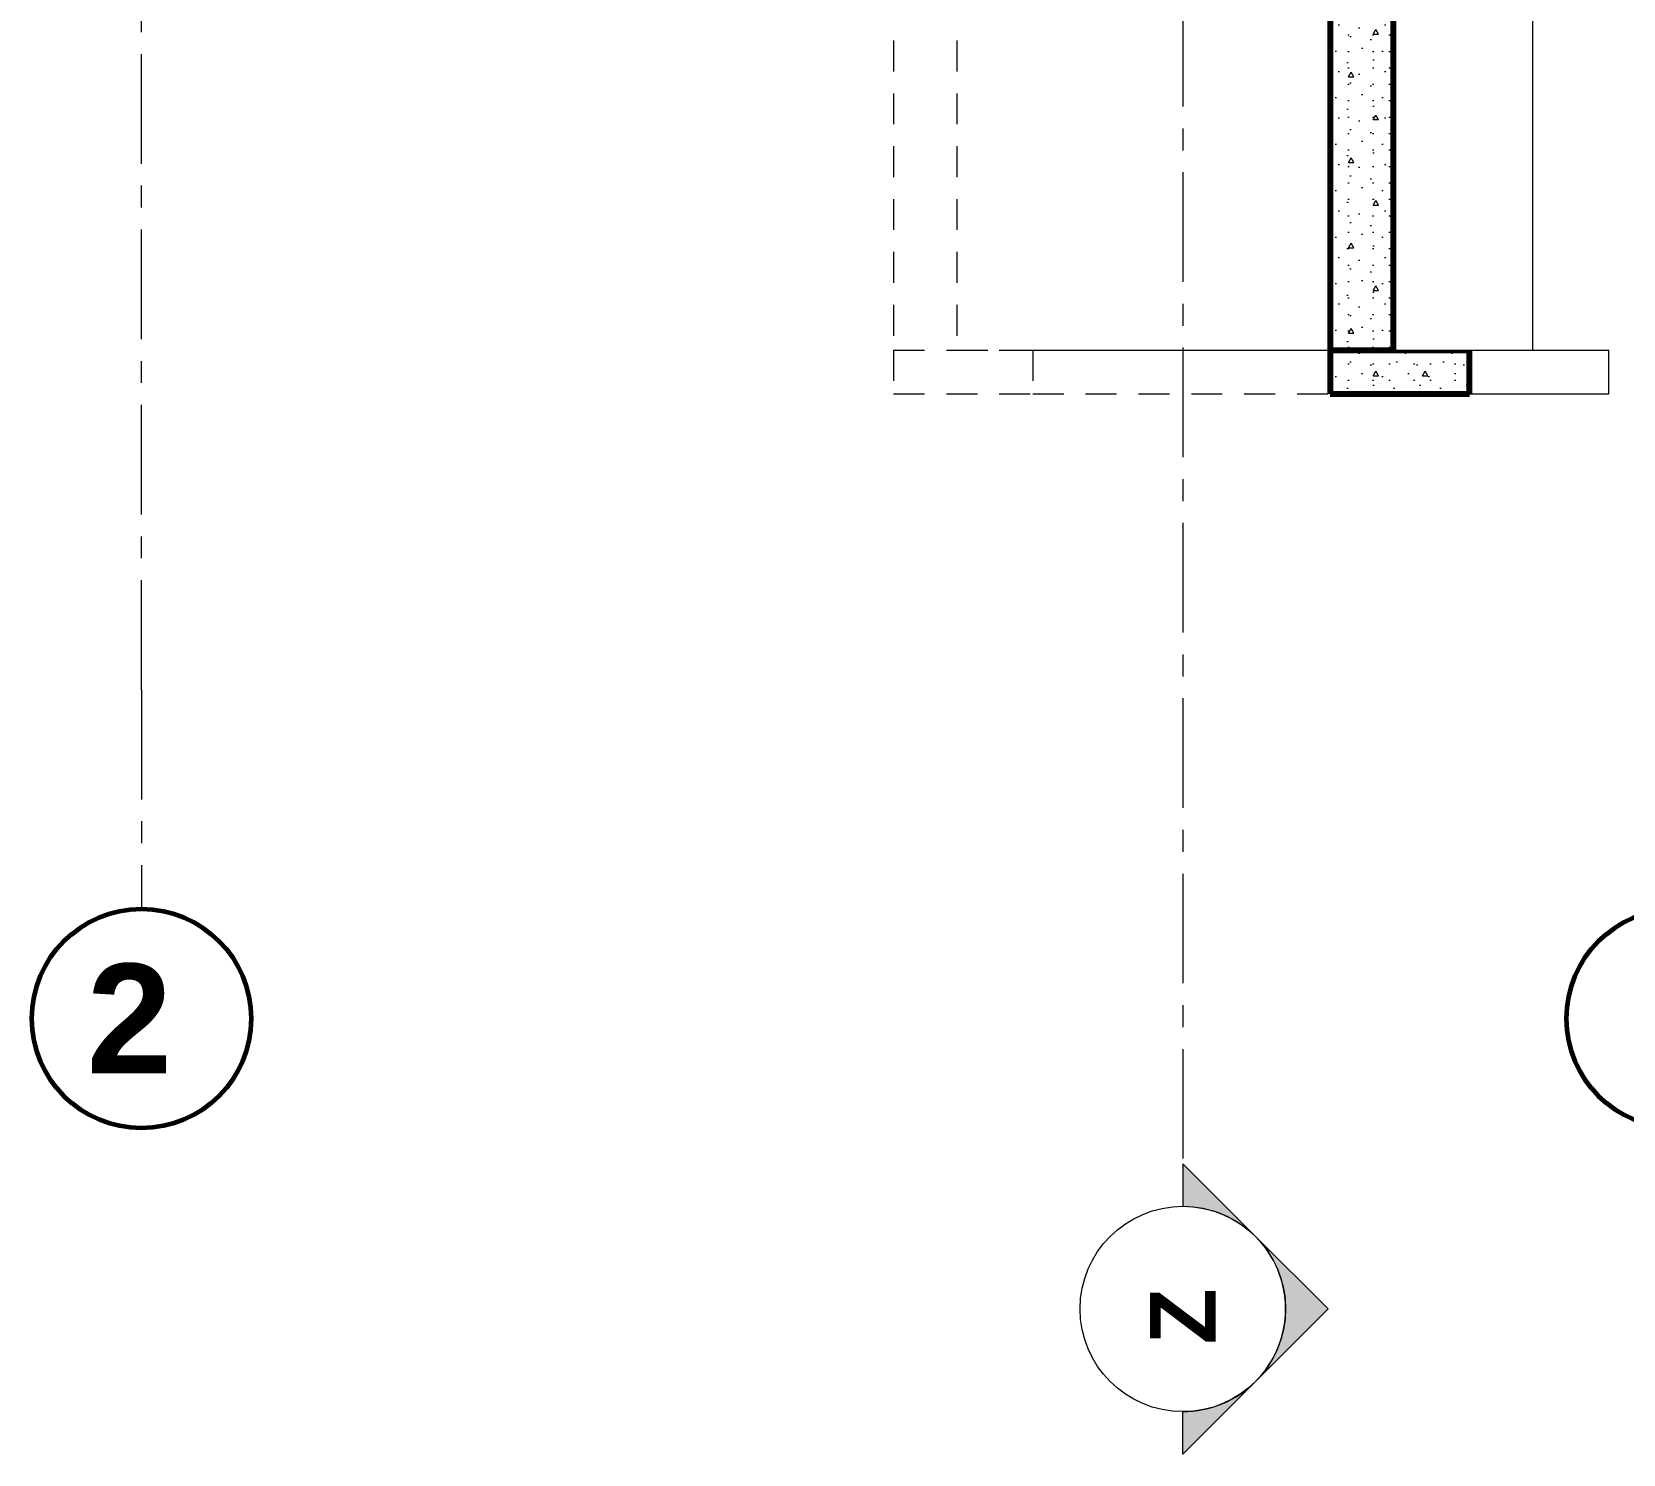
# Model space of a CAD drawing. Header units: inches. Extents: x -19 to 5698, y -728 to 92.
# Drawn here: x 200.82 to 208.08, y -0.44 to 6.05 of the extents above; entities that cross this region are included whole.
import ezdxf

# ---------------------------------------------------------------- set-up
doc = ezdxf.new("R2010")
doc.units = ezdxf.units.IN
doc.header["$MEASUREMENT"] = 0
doc.set_wipeout_variables(frame=1)
for name, pattern in [('Línea Oculta', [0.195611, 0.141111, -0.0545]), ('Punto & Raya', [0.65, 0.5, -0.075, 0, -0.075]), ('Wipeout_Contour', [1, 0, -1])]:
    doc.linetypes.add(name, pattern=pattern)
for name, color, linetype in [('02 _ ARQ _ ALB _ Ejes Generales', 251, 'Continuous'), ('08 _ STR _ EXT _ 08 Placas Inclinadas', 7, 'Continuous'), ('Marcador - Secciones', 7, 'Continuous')]:
    doc.layers.add(name, color=color, linetype=linetype)
doc.styles.add('Estilo_Generado_1', font='swisseb.ttf')
pattern_1 = [(0, (185.00004, 1e-08), (0, 0.3897114), [0.024375, -0.200625]), (0, (185.11254, 0.19486), (0, 0.3897114), [0.024375, -0.200625]), (60, (185.00004, 1e-08), (-0.3375, 0.194856), [0.024375, -0.200625]), (60, (185.22504, 1e-08), (-0.3375, 0.194856), [0.024375, -0.200625]), (120, (185.0244, 1e-08), (0.3375, 0.194856), [0.024375, -0.200625]), (120, (185.2494, 1e-08), (0.3375, 0.194856), [0.024375, -0.200625]), (0, (185.00004, 0.0375), (0, 0.075), [0, -0.075, 0, -0.1125]), (45, (185.03754, 0.0375), (-0.053033, 0.053033), [0, -0.05625, 0, -0.09375])]

msp = doc.modelspace()

# ---------------------------------------------------------------- hatches: boundary and pattern name
at = {"layer": 'Marcador - Secciones', "linetype": 'Continuous', "lineweight": 13}
for points in [[(206.07, 0.8878), (206.07, 0.6938, -0.198912), (206.4013, 0.5566)], [(206.4013, -0.1059), (206.7325, 0.2253), (206.4013, 0.5566, -0.414214)], [(206.07, -0.4372), (206.4013, -0.1059, -0.198912), (206.07, -0.2431)]]:
    msp.add_hatch(color=7, dxfattribs=at).paths.add_polyline_path(points)

# ---------------------------------------------------------------- linework, layer by layer
at = {"layer": '02 _ ARQ _ ALB _ Ejes Generales', "color": 251, "linetype": 'Punto & Raya', "lineweight": 13, "true_color": 0x636466}
for q in [(201.32, 44.9), (201.32, 2.05)]:
    msp.add_line((201.32, 3.05), q, dxfattribs=at)
at = {"layer": '02 _ ARQ _ ALB _ Ejes Generales', "color": 7, "linetype": 'Continuous', "lineweight": 60}
for centre in [(201.32, 1.55), (208.32, 1.55)]:
    msp.add_circle(centre, 0.5, dxfattribs=at)
at = {"layer": '08 _ STR _ EXT _ 08 Placas Inclinadas', "color": 251, "linetype": 'Línea Oculta', "lineweight": 13}
for p, q in [((205.0392, 7.7), (205.0392, 4.6)), ((205.3856, 4.6), (205.3856, 4.4))]:
    msp.add_line(p, q, dxfattribs=at)
at = {"layer": '08 _ STR _ EXT _ 08 Placas Inclinadas', "color": 7, "linetype": 'Continuous', "lineweight": 80}
for p, q in [((206.7424, 7.7), (206.7424, 4.6)), ((206.7424, 4.6), (206.7424, 4.4))]:
    msp.add_line(p, q, dxfattribs=at)
at = {"layer": '08 _ STR _ EXT _ 08 Placas Inclinadas', "color": 251, "linetype": 'Línea Oculta', "lineweight": 13, "flags": 128}
for points in [[(204.7505, 7.7), (204.7505, 4.6)], [(204.7505, 4.6), (204.7505, 4.4)], [(204.7505, 4.6), (205.3856, 4.6)], [(204.7505, 4.6), (205.0392, 4.6)], [(205.0392, 4.6), (206.7424, 4.6)], [(205.3856, 4.6), (206.7424, 4.6)], [(204.7505, 4.4), (205.3856, 4.4)], [(205.3856, 4.4), (206.7424, 4.4)]]:
    msp.add_lwpolyline(points, dxfattribs=at)
at = {"layer": 'Marcador - Secciones', "color": 251, "linetype": 'Punto & Raya', "lineweight": 13, "true_color": 0x636466}
msp.add_line((206.07, 46.2111), (206.07, 0.8878), dxfattribs=at)
at = {"layer": 'Marcador - Secciones', "color": 7, "linetype": 'Continuous', "lineweight": 13, "flags": 128}
for points in [[(206.07, 0.8878), (206.07, 0.6938, -0.198912), (206.4013, 0.5566)], [(206.4013, -0.1059, 0.414214), (206.4013, 0.5566), (206.7325, 0.2253)], [(206.07, -0.4372), (206.07, -0.2431, 0.198912), (206.4013, -0.1059)]]:
    msp.add_lwpolyline(points, format="xyb", close=True, dxfattribs=at)
at = {"layer": 'Marcador - Secciones', "color": 7, "linetype": 'Continuous', "lineweight": 13}
msp.add_circle((206.07, 0.2253), 0.4685, dxfattribs=at)

# ---------------------------------------------------------------- texts
at = {"layer": '02 _ ARQ _ ALB _ Ejes Generales', "color": 7, "lineweight": 30, "insert": (201.0709, 1.8), "char_height": 0.5, "attachment_point": 1, "style": 'Estilo_Generado_1'}
msp.add_mtext('\\A1;{\\pql;\\pt0;\\fSwis721 Ex BT|b1|i0|c0|p34;2}', dxfattribs=at)
at = {"layer": 'Marcador - Secciones', "color": 5, "lineweight": 25, "insert": (206.22, 0.0635), "char_height": 0.3, "attachment_point": 7, "rotation": 90, "style": 'Estilo_Generado_1'}
msp.add_mtext('\\A1;{\\pql;\\pt0;\\fSwis721 Ex BT|b1|i0|c0|p34;Z}', dxfattribs=at)

# ---------------------------------------------------------------- wipeouts: each hides what was drawn before it
at = {"color": 254, "linetype": 'Wipeout_Contour', "lineweight": 0, "ltscale": 6523.277255}
msp.add_wipeout([(208.0126, 4.4), (208.0126, 4.6), (207.3775, 4.6), (207.3775, 4.4)], dxfattribs=at).dxf.layer = '08 _ STR _ EXT _ 08 Placas Inclinadas'

# ---------------------------------------------------------------- next in the draw order: hatches: boundary and pattern name
at = {"layer": '08 _ STR _ EXT _ 08 Placas Inclinadas', "linetype": 'Continuous', "lineweight": 9}
h = msp.add_hatch(dxfattribs=at)
h.set_pattern_fill('HORMIGÓN_EN_MASA_0002', color=250, style=0, pattern_type=2)
h.set_pattern_definition(pattern_1)
h.paths.add_polyline_path([(206.7424, 4.6), (206.7424, 4.4), (207.3775, 4.4), (207.3775, 4.6)])

# ---------------------------------------------------------------- next in the draw order: linework, layer by layer
at = {"layer": '08 _ STR _ EXT _ 08 Placas Inclinadas', "color": 7, "linetype": 'Continuous', "lineweight": 80}
msp.add_line((207.3775, 4.4), (207.3775, 4.6), dxfattribs=at)
at = {"layer": '08 _ STR _ EXT _ 08 Placas Inclinadas', "color": 7, "linetype": 'Continuous', "lineweight": 80, "flags": 128}
for points in [[(206.7424, 4.6), (207.3775, 4.6)], [(206.7424, 4.4), (207.3775, 4.4)]]:
    msp.add_lwpolyline(points, dxfattribs=at)
at = {"layer": '08 _ STR _ EXT _ 08 Placas Inclinadas', "color": 7, "linetype": 'Continuous', "lineweight": 13, "flags": 128}
for points in [[(207.3775, 4.6), (208.0126, 4.6)], [(208.0126, 4.4), (208.0126, 4.6)], [(207.3775, 4.4), (208.0126, 4.4)]]:
    msp.add_lwpolyline(points, dxfattribs=at)

# ---------------------------------------------------------------- next in the draw order: wipeouts: each hides what was drawn before it
at = {"color": 254, "linetype": 'Wipeout_Contour', "lineweight": 0, "ltscale": 6521.916058}
msp.add_wipeout([(207.6661, 4.6), (207.6661, 7.7), (207.0311, 7.7), (207.0311, 4.6)], dxfattribs=at).dxf.layer = '08 _ STR _ EXT _ 08 Placas Inclinadas'

# ---------------------------------------------------------------- next in the draw order: hatches: boundary and pattern name
at = {"layer": '08 _ STR _ EXT _ 08 Placas Inclinadas', "linetype": 'Continuous', "lineweight": 9}
h = msp.add_hatch(dxfattribs=at)
h.set_pattern_fill('HORMIGÓN_EN_MASA_0002', color=250, style=0, pattern_type=2)
h.set_pattern_definition(pattern_1)
h.paths.add_polyline_path([(206.7424, 7.7), (206.7424, 4.6), (207.0311, 4.6), (207.0311, 7.7)])

# ---------------------------------------------------------------- next in the draw order: linework, layer by layer
at = {"layer": '08 _ STR _ EXT _ 08 Placas Inclinadas', "color": 7, "linetype": 'Continuous', "lineweight": 80}
msp.add_line((207.0311, 4.6), (207.0311, 7.7), dxfattribs=at)
at = {"layer": '08 _ STR _ EXT _ 08 Placas Inclinadas', "color": 7, "linetype": 'Continuous', "lineweight": 13, "flags": 128}
for points in [[(207.6661, 4.6), (207.6661, 6.3)], [(207.0311, 4.6), (207.6661, 4.6)]]:
    msp.add_lwpolyline(points, dxfattribs=at)
at = {"layer": '08 _ STR _ EXT _ 08 Placas Inclinadas', "color": 7, "linetype": 'Continuous', "lineweight": 80, "flags": 128}
msp.add_lwpolyline([(206.7424, 4.6), (207.0311, 4.6)], dxfattribs=at)

doc.saveas('drawing.dxf')
